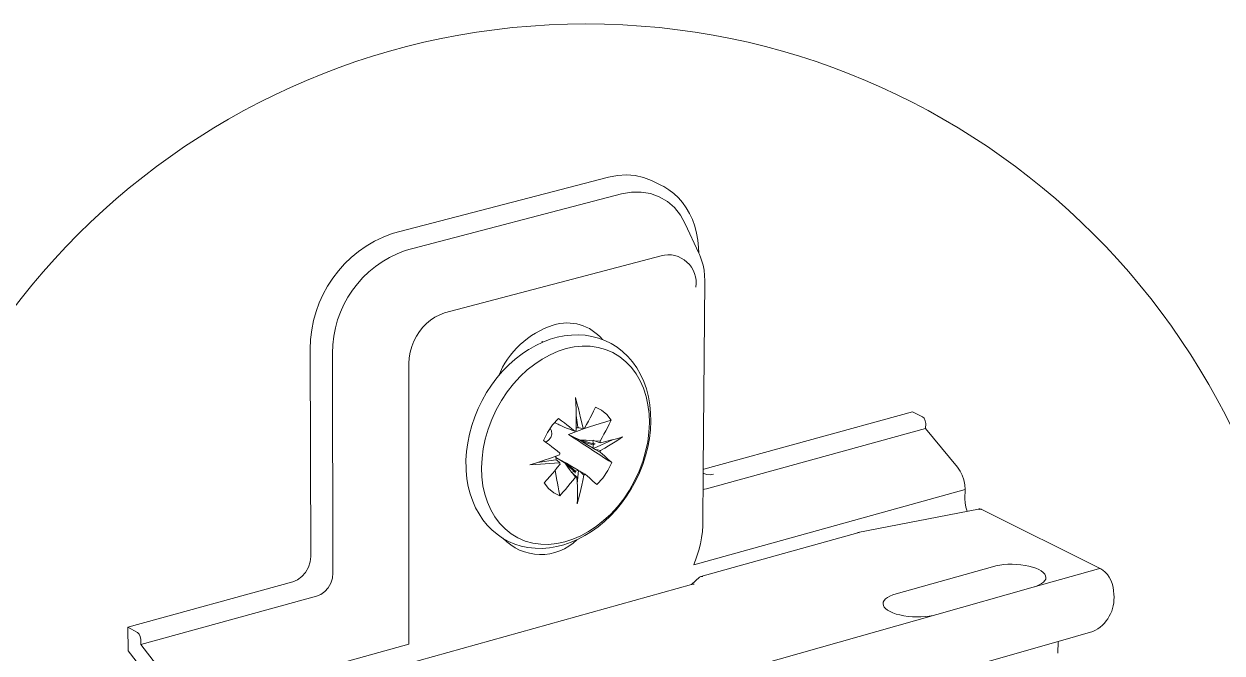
# Model space of a CAD drawing. Header units: metres. Extents: x -11.5 to 7.4, y -3.8 to 5.9.
# Drawn here: x 5.3452 to 5.4697, y -2.2693 to -2.2039 of the extents above; entities that cross this region are included whole.
import ezdxf

# ---------------------------------------------------------------- set-up
doc = ezdxf.new("R2010")
doc.units = ezdxf.units.M
doc.header["$MEASUREMENT"] = 0
doc.layers.add('PDF22_Geometry_Num_Penna__7_Num_Penna__7', color=7, linetype='Continuous', lineweight=18)

msp = doc.modelspace()

# ---------------------------------------------------------------- linework, layer by layer
at = {"layer": 'PDF22_Geometry_Num_Penna__7_Num_Penna__7', "color": 7, "linetype": 'Continuous', "lineweight": 18, "flags": 128}
for points in [[(5.344957379633012, -2.324634310949447, 0.2304081888433928), (5.403590297867732, -2.353101257988542, 2.414170306995908), (5.328985267737311, -2.278497096527901, 0.007389762515852656), (5.329022424944418, -2.280872460982821)], [(5.373112531783512, -2.261897690406365), (5.373606391299727, -2.261692529861072), (5.374062167121904, -2.261348548108485), (5.374454060618602, -2.260901371830122), (5.374751359133338, -2.260379256669945), (5.374938092084742, -2.259810458271917), (5.374993374866406, -2.259242888380149), (5.374937969234113, -2.237691817327442, -0.3195067604526012), (5.383444146573092, -2.225681940137118), (5.405917211573357, -2.219821965280546)], [(5.375590551759025, -2.263379023253756), (5.3760463275812, -2.263193518808611), (5.376464019709342, -2.262886392243801), (5.37680922996819, -2.262495727253363), (5.377070901801408, -2.262026437862334), (5.377239207158924, -2.261505551208416), (5.37729448994059, -2.260965008454351), (5.377239575710801, -2.238130394061991, -0.3194977610764579), (5.384804717255198, -2.227452217656681), (5.407287610305536, -2.221565215662406)], [(5.385186168448692, -2.239192683424355), (5.385224252142727, -2.238604228926179), (5.385327446668503, -2.237999803846633), (5.385483466963427, -2.237431005448606), (5.385719340165203, -2.236864664063096), (5.385978554985902, -2.236358519484289), (5.386285681550708, -2.235874488018149), (5.386630891809556, -2.235428540246045), (5.38701172874992, -2.235037875255607), (5.387441705940654, -2.234673008896613), (5.38788765371276, -2.234375710381877), (5.388391341279046, -2.234116495561178), (5.388904856895408, -2.233938362153588), (5.411395120983304, -2.227982563808796, -0.5383074089501019), (5.415010614904249, -2.231244247927077)], [(5.405300501431221, -2.236697095809336, 0.3056984583404022), (5.400187458380266, -2.235194632654296, 0.2206795742502888), (5.394485837980506, -2.240507062271115)], [(5.404715118198691, -2.251770253357073), (5.405329371328309, -2.25109826043327), (5.405852714994746, -2.250325529996208), (5.406263036085331, -2.249486460221148, -0.004651419292220233), (5.401790167646066, -2.246580305814291), (5.402413880273883, -2.24689799753293), (5.40232051379818, -2.246858685332634)], [(5.452612980188297, -2.269285312796301), (5.45264123583226, -2.268093661724839), (5.456256729753203, -2.267059259454559, 0.3218823473496339), (5.458435854155841, -2.263174845513471), (5.458416198055692, -2.262809979154476), (5.458360915274024, -2.262429142214112), (5.458257720748252, -2.262074103905193), (5.45812872759103, -2.261730122152605), (5.457970250283589, -2.261411939031462), (5.457776146294627, -2.261125697073059), (5.45755010114293, -2.260871396277397), (5.457300714372304, -2.260657636188289), (5.457084497270676, -2.260538471081143), (5.444730269775887, -2.25437861784669), (5.44472289873833, -2.254368789796616), (5.444704471144444, -2.254368789796616), (5.444694643094367, -2.254358961746543), (5.444674986994222, -2.254350362202728), (5.444655330894074, -2.254350362202728), (5.444636903300188, -2.254342991165172), (5.444619704212556, -2.254333163115099), (5.444601276618666, -2.254333163115099), (5.44458162051852, -2.254333163115099), (5.444571792468446, -2.254323335065025), (5.444554593380817, -2.254323335065025), (5.444536165786927, -2.254323335065025), (5.44451650968678, -2.254323335065025), (5.44451650968678, -2.254311050002432), (5.444498082092892, -2.254311050002432), (5.444478425992742, -2.254311050002432), (5.444461226905116, -2.254311050002432), (5.444442799311224, -2.254311050002432), (5.444423143211079, -2.254323335065025), (5.444403487110931, -2.254323335065025), (5.444387516529559, -2.254323335065025), (5.444367860429411, -2.254323335065025)]]:
    msp.add_lwpolyline(points, format="xyb", dxfattribs=at)
for points in [[(5.410389711460743, -2.220177126440091), (5.40956906927957, -2.219849115268875), (5.408702972366807, -2.219653782773656), (5.407798791760007, -2.219580072398101), (5.406857755965429, -2.219635355179767), (5.405916720170852, -2.219822088131172)], [(5.411423868029768, -2.220678602695113), (5.410389465759492, -2.220177372141344)], [(5.411423990880397, -2.220679094097617), (5.411666006613469, -2.220800716217282), (5.412206549367532, -2.221125041869721), (5.412717607971377, -2.221518163872677), (5.413191811387444, -2.221965340151041), (5.413621788578174, -2.222459199667255), (5.414012453568615, -2.223008341965135), (5.414358892333722, -2.223605396007125), (5.414646362798381, -2.224236848224374), (5.414888378531451, -2.224908841148178), (5.415076339989115, -2.225626288803574), (5.415215161196411, -2.226371992102933), (5.415288871571963, -2.227142265527476), (5.415308527672112, -2.227723348988096), (5.413909259042837, -2.224677881971441)], [(5.41390975044534, -2.224678373373945), (5.413408519891574, -2.223774192767144), (5.412784438711878, -2.22299040577375), (5.412047334956334, -2.222346668493908), (5.411208265181275, -2.221855265990213), (5.410305313080734, -2.221528483325255), (5.409336021642194, -2.221367549005294), (5.408321275472062, -2.221378605561628), (5.407286873201782, -2.221564110006773)], [(5.415373392802598, -2.227863644402901), (5.415308281970859, -2.227723594689348)], [(5.415373392802598, -2.227863521552275), (5.415496243428523, -2.228150992016937), (5.415605580485595, -2.228448290531673), (5.415754229742964, -2.228961806148035), (5.41585742426874, -2.229493749358286), (5.415912707050405, -2.23003552061861), (5.415932363150553, -2.230583434410231), (5.415783713893186, -2.250186708788914)], [(5.40872938525138, -2.251405632699332), (5.409139706341968, -2.250550592342901), (5.409484916600812, -2.249675895886323), (5.409782215115547, -2.248780314823337), (5.410005803254732, -2.247876134216536), (5.410174108612246, -2.246980553153552), (5.410277303138022, -2.246086200596825), (5.410325214882132, -2.245200447583913), (5.410305558781985, -2.244338036189927), (5.410222020356356, -2.243478081808459), (5.410073371098989, -2.242648840083473), (5.409866982047435, -2.241839254458634), (5.409597939176663, -2.241064067009054), (5.409262556967889, -2.240346619353658), (5.408878034508749, -2.239657427342225), (5.408424715699089, -2.239024746618717), (5.407930856182876, -2.238446120170615), (5.407397684466366, -2.237944889616845), (5.406819058018263, -2.237498941844742), (5.406194976838568, -2.237105819841785), (5.405542640014913, -2.236788865226901), (5.404892760203776, -2.236545620987572), (5.404210939229896, -2.236368716086241), (5.403503319624576, -2.23625815052291), (5.402795700019254, -2.236210238778799), (5.402068424313784, -2.236228666372688), (5.401332549064501, -2.236313433304576), (5.400597902321476, -2.236463311068203), (5.399870626616005, -2.236675842651051), (5.399115095266572, -2.236966998634491), (5.398370620473473, -2.237308523374559), (5.397644573274263, -2.237728672515219), (5.397615089124043, -2.237748328615367)], [(5.399078854331925, -2.236985180527128), (5.399050598687962, -2.236927440732943), (5.399030942587814, -2.236872157951277)], [(5.397615211974667, -2.237748082914115), (5.396945676063382, -2.238195259192478), (5.396245427495616, -2.238745629996618), (5.395575891584331, -2.239341455532349), (5.39493215430449, -2.239995020862264), (5.394335100262499, -2.240691583911253), (5.393776129914546, -2.241439744223129), (5.393265071310701, -2.242221074204006), (5.392799467438449, -2.243041716385178), (5.392389146347865, -2.24387832914772), (5.392024279988869, -2.244745654566743), (5.391726981474134, -2.245630179073395), (5.391484965741062, -2.246531902667677), (5.391297004283398, -2.247427483730663), (5.391177839176253, -2.248321836287388), (5.391122556394588, -2.249227245400448), (5.391129927432143, -2.2501117699071), (5.391139755482216, -2.250325529996208)], [(5.385195750797513, -2.26837486680758), (5.385185922747439, -2.239192929125607)], [(5.402581817079522, -2.246141729079743), (5.402581817079522, -2.245536075493938), (5.402581817079522, -2.244986933196058), (5.402571989029447, -2.24446604654214), (5.402553561435559, -2.243945159888222), (5.402526534297856, -2.243365304933862), (5.402488450603819, -2.242741223754168), (5.402656755961335, -2.243329678252344), (5.402795577168629, -2.243868992500149), (5.402924570325847, -2.244360395003846), (5.403037592901697, -2.244848111988763), (5.403157986515104, -2.245361627605126), (5.403280837141029, -2.245937797040709)], [(5.402572357581324, -2.244586563006171), (5.402740662938841, -2.24581506926541), (5.402701350738544, -2.245872809059595)], [(5.403280345738525, -2.245937551339457), (5.403354056114079, -2.245927723289383), (5.403428994995894, -2.245927723289383), (5.403652583135074, -2.245537058298944), (5.403849144136553, -2.24517342044621), (5.404023592025364, -2.244849094793771), (5.404201725432953, -2.244512484078739), (5.404388458384359, -2.244150074732263), (5.404585019385836, -2.243747124679233)], [(5.404585019385836, -2.243746878977981), (5.405218928615605, -2.244046634505235), (5.405759471369668, -2.244502410327413), (5.4061955910917, -2.245090864825589), (5.40600148710274, -2.245491357866101), (5.405813525645076, -2.245862366756392), (5.405636620743746, -2.246198977471423), (5.405458487336155, -2.246524531630121), (5.405264383347196, -2.246878341432782), (5.40505062325809, -2.247269006423221)], [(5.415783959594439, -2.250186954490166), (5.415802387188325, -2.250186954490166), (5.415819586275957, -2.250177126440092), (5.43751992083916, -2.244223785107818)], [(5.437520043689785, -2.244223539406566), (5.438554445960063, -2.244735826516669)], [(5.400736846379395, -2.244893689570981), (5.400122593249778, -2.245575510544859), (5.399589421533264, -2.246348240981921), (5.399179100442678, -2.247184853744463)], [(5.40032652528881, -2.245323052508585), (5.400801957211135, -2.245566296747914)], [(5.400866699490997, -2.245584478640551), (5.400801588659258, -2.245566051046662), (5.400688566083407, -2.245500940214923)], [(5.40068881178466, -2.245501308766801), (5.401389060352425, -2.245844062013128)], [(5.402430833660262, -2.246225267505371), (5.402133535145524, -2.245993079822374), (5.401864492274751, -2.245769491683193), (5.401602820441534, -2.245565559644159), (5.401341148608317, -2.245368998642681), (5.401063506193728, -2.245145410503499), (5.400736723528771, -2.244893566720355)], [(5.401389551754932, -2.245843816311877), (5.401677022219589, -2.245949467850171), (5.402023460984697, -2.246068632957317)], [(5.40274041723759, -2.24581506926541), (5.402860810850994, -2.245882637109669)], [(5.438554200258812, -2.244735212263539), (5.43872250561633, -2.244887547039685), (5.43885149877355, -2.245145533354125), (5.438889582467585, -2.245424404274972)], [(5.438890319571341, -2.245424895677476), (5.438880491521266, -2.245949467850171), (5.442206057965031, -2.249982653899254)], [(5.399870626616005, -2.245910892753631), (5.400009447823301, -2.246179935624405), (5.400029103923448, -2.246525145883251), (5.39992590939767, -2.246877727179653), (5.399712149308563, -2.247177482706907), (5.399432049881456, -2.247381414745941)], [(5.401993853983848, -2.246040131612103), (5.402106876559698, -2.246105242443843), (5.402431202212139, -2.246225636057249)], [(5.403121868431084, -2.247279817278302), (5.402320882350057, -2.246858439631383)], [(5.40302825625413, -2.247149104212319), (5.402414003124509, -2.246897260429175)], [(5.402582062780771, -2.246141237677239), (5.402507123898959, -2.246180549877534), (5.402430956510885, -2.246224776102867)], [(5.402582062780771, -2.245882145707165), (5.402647173612511, -2.245872317657091), (5.402702456394179, -2.245872317657091)], [(5.403280222887897, -2.245937305638205), (5.40286007374724, -2.245882022856539)], [(5.405077281843912, -2.247427115178784), (5.405525686628536, -2.247326377665527), (5.40590775207516, -2.247230554177306), (5.406270161421636, -2.247139644714122), (5.406625199730556, -2.24704627823842), (5.406997437127105, -2.246946769231422), (5.407388102117542, -2.246822690099239), (5.406997437127105, -2.247081904919939), (5.406625199730556, -2.247326377665527), (5.406270161421636, -2.247549965804708), (5.405917580125234, -2.247763725893816), (5.405535514678611, -2.247986085526738), (5.405087109893989, -2.248237929309882)], [(5.415765040598044, -2.252281434811543), (5.415922289399228, -2.252263007217654), (5.416100422806815, -2.252226152029877), (5.438880614371893, -2.245949713551423)], [(5.399179591845185, -2.247185099445714), (5.399499003472584, -2.247438171735118), (5.399786473937247, -2.24766053136804), (5.400048145770468, -2.247864463407074), (5.400307360591164, -2.248070852458626), (5.400578860474457, -2.248285841053993), (5.400876158989192, -2.248519257243248)], [(5.404314379456926, -2.247213723641555), (5.403949513097933, -2.247185467997592), (5.403616587901677, -2.247165811897444), (5.403028133403502, -2.247148612809815)], [(5.403028501955381, -2.247148981361692), (5.403662411185147, -2.247345542363171), (5.404352831702841, -2.24755684543976), (5.404528508097911, -2.24755684543976)], [(5.403121868431084, -2.247280062979554), (5.40370786591674, -2.247455739374625), (5.404352831702841, -2.247653528882362), (5.404352831702841, -2.2478181487211), (5.404333175602693, -2.247986454078616)], [(5.403122236982959, -2.247280062979554), (5.403671379280842, -2.247595789088178), (5.40433354415457, -2.247986454078616), (5.404369170836089, -2.248014709722579)], [(5.404352463150964, -2.24715598384737), (5.404314379456926, -2.247213723641555), (5.40434017808837, -2.24738202899907), (5.404352463150964, -2.247556476887882)], [(5.404527893844781, -2.24755684543976), (5.404352217449711, -2.24765389743424)], [(5.404352831702841, -2.247156229548622), (5.404473225316247, -2.247223797392881)], [(5.404482316262564, -2.248080557658074), (5.404369293686713, -2.248015446826335)], [(5.406344363199695, -2.24712256847712), (5.404370153641095, -2.248015692527586)], [(5.405050991809969, -2.247269006423221), (5.404472365361864, -2.247223551691628)], [(5.404472979614996, -2.247223551691628), (5.405077404694541, -2.247427483730663), (5.40506020560691, -2.247346402317553), (5.405051606063097, -2.247269006423221)], [(5.404481947710687, -2.2480806805087), (5.405060574158787, -2.248413605704954), (5.405077773246418, -2.24832269624177), (5.405086372790233, -2.248237929309882)], [(5.40508698704336, -2.24823829786176), (5.404482561963814, -2.248081049060577)], [(5.400856380038421, -2.249506607723799), (5.400317065790615, -2.24955329096165), (5.399815835236843, -2.249588917643168), (5.399347774352073, -2.249627001337205), (5.398862514379672, -2.249654028474908), (5.398333028181943, -2.24968351262513), (5.39775440173384, -2.249710539762833), (5.398333028181943, -2.249543462911576), (5.398853914835858, -2.24937638606032), (5.399340403314518, -2.249216680246619), (5.399806007186772, -2.24906925949551), (5.400297409690465, -2.248892354594179), (5.400847780494605, -2.248694565086442)], [(5.398536591669098, -2.249476386469822), (5.400446918902215, -2.249188916005159)], [(5.400446550350338, -2.249188547453282), (5.400569400976263, -2.249253658285022)], [(5.400446796051588, -2.249188424602656), (5.400484879745624, -2.249142969871064), (5.400465223645476, -2.248994320613696), (5.400446796051588, -2.248835843306254)], [(5.400456132699158, -2.248974418812296), (5.400866453789744, -2.249188178901405), (5.401415596087627, -2.24953461766651)], [(5.400569400976263, -2.249252675480014), (5.400856871440922, -2.249506976275677), (5.400876527541069, -2.249589286195046), (5.400894955134959, -2.2496629965706)], [(5.400876036138568, -2.248519011541996), (5.400856380038421, -2.248602549967625), (5.400847780494605, -2.248694687937068)], [(5.400914365533854, -2.249216680246619), (5.401564245344993, -2.249560661999205)], [(5.401415841788875, -2.249534740517136), (5.401715597316132, -2.249964717707869), (5.401891273711202, -2.25020550493468), (5.402097662762754, -2.250474547805454)], [(5.402097048509626, -2.250474793506705), (5.402255525817068, -2.250458822925336), (5.402414003124509, -2.250417053712521), (5.401880831408, -2.249951449840269), (5.401416456042007, -2.249534986218388)], [(5.40156461389687, -2.249560416297953), (5.402116213207268, -2.249887198962912), (5.402775921068482, -2.250269264409535)], [(5.402460194959858, -2.250606120825819), (5.402488450603819, -2.25039358924297), (5.402003190631419, -2.249951326989644), (5.40156461389687, -2.249560661999205)], [(5.406262667533454, -2.24948609166927), (5.406056278481902, -2.249301815730384), (5.405862174492942, -2.249127367841572), (5.405684041085351, -2.248955376965278), (5.405497308133947, -2.248789528620281), (5.405293376094916, -2.248613852225209), (5.40505995990566, -2.248413605704954)], [(5.400875667586689, -2.252937334303351), (5.40024298686318, -2.252636350269837), (5.399692616059042, -2.252181802953919), (5.399254039324495, -2.251594576962002), (5.399561165889301, -2.251248138196897), (5.399842493822669, -2.250931183582013), (5.400102937149629, -2.250632656561018), (5.400346181388958, -2.250335358046282), (5.400605396209656, -2.250018403431398), (5.400895323686836, -2.249663365122478)], [(5.400391390419296, -2.25028990331469), (5.400466329301112, -2.250743222124349), (5.400559695776815, -2.251304649484822), (5.400623578102294, -2.251641260199853), (5.400688688934034, -2.252013497596403), (5.40077468437218, -2.252439789268359), (5.400876650391698, -2.252937334303351)], [(5.402181569740261, -2.250585113368785), (5.402068547164411, -2.250531059093379), (5.402096802808373, -2.250474547805454)], [(5.402656387409456, -2.250997645770638), (5.402180955487131, -2.250584867667533)], [(5.402181324039008, -2.250584990518159), (5.402508106703966, -2.251007596671338)], [(5.402459580706727, -2.250606612228322), (5.402414125975136, -2.2504174222644)], [(5.402776412470987, -2.250269632961412), (5.402637591263691, -2.250335972299411), (5.402488942006324, -2.250393712093596)], [(5.403363638462903, -2.250784254233408), (5.403261672443385, -2.251340767568843), (5.403158477917609, -2.251834627085058), (5.403056511898091, -2.252290402907236), (5.402944717828499, -2.252749864248191), (5.40281449616502, -2.253251094801961), (5.402673217945209, -2.253773209962138), (5.402692874045355, -2.253286721483478), (5.402701473589172, -2.252823574623746), (5.402701473589172, -2.252394825939271), (5.402692874045355, -2.251974676798611), (5.402685503007801, -2.25150907292636), (5.402656018857579, -2.250998014322516)], [(5.402685134455922, -2.251648631237409), (5.402814127613143, -2.250307102402319)], [(5.402934766927801, -2.250366070702763), (5.402814373314396, -2.250307102402319)], [(5.403513024824024, -2.25070071580778), (5.403736612963206, -2.250904647846814), (5.403943002014758, -2.251079095735625), (5.404137106003718, -2.251248629599401), (5.404314010905049, -2.251405878400583), (5.404501972362711, -2.251584011808173), (5.40471573245182, -2.251770744759577)], [(5.41578359104256, -2.250186708788914), (5.415738136310967, -2.2560552831893)], [(5.416846617508678, -2.25070071580778), (5.416491579199759, -2.250754770083186), (5.41614882595343, -2.250726514439224), (5.415829414326028, -2.250613491863374)], [(5.442981122563982, -2.252281311960917), (5.44295286692002, -2.251789909457221), (5.442849672394244, -2.251296049941007), (5.442691195086802, -2.250808332956089), (5.442467606947622, -2.250366070702763), (5.442205935114401, -2.24998277674988)], [(5.400876158989192, -2.252936597199596), (5.401183285554003, -2.252580330384416), (5.401463384981108, -2.252271975313347), (5.401706629220438, -2.251974676798611), (5.401958473003583, -2.251673692765097), (5.402226287368096, -2.251350595618917), (5.402507615301461, -2.251007842372589), (5.402582554183278, -2.250998014322516), (5.402656264558832, -2.250998014322516)], [(5.414785429706928, -2.260125201575534), (5.44298087686273, -2.252281189110291)], [(5.443185054603015, -2.254556137001151), (5.443062203977091, -2.254126159810417), (5.442988493601536, -2.253677755025794), (5.442961466463835, -2.253251463353839), (5.442981122563982, -2.25228094340904)], [(5.444367614728158, -2.254322843662521), (5.431845450427732, -2.256774942155964), (5.431835622377658, -2.256782313193519), (5.415512459711145, -2.261330243365222), (5.415447348879406, -2.261356041996667), (5.415392066097739, -2.261403953740777), (5.414543168272605, -2.262150885546394), (5.414610736116865, -2.262128772433728)], [(5.444478425992742, -2.25435933029842), (5.444423143211079, -2.254333531666977), (5.444367860429411, -2.254323703616903)], [(5.415738013460341, -2.256055774591804), (5.415699929766305, -2.256670027721424), (5.415606563290604, -2.257312536495006), (5.415476341627125, -2.257946445724774), (5.415308036269607, -2.25859878254843), (5.415085676636687, -2.259315001697566), (5.414785921109431, -2.260125815828665)], [(5.431974934987457, -2.25680246069617), (5.431912281168234, -2.256775433558467), (5.431845941830238, -2.256775433558467)], [(5.445822043288471, -2.260314760091335), (5.435823230844525, -2.263136638968808)], [(5.456835479051929, -2.260518569279743), (5.450052895994668, -2.262437496056675)], [(5.457084988673181, -2.260537979678639), (5.456964595059773, -2.260499895984602), (5.456835601902556, -2.260518323578491)], [(5.37311265463414, -2.261897444705114), (5.355997105430415, -2.266594024134186), (5.356993424006658, -2.267143166432066)], [(5.415728431111519, -2.261339211460915), (5.415625236585742, -2.261319555360767), (5.415512214009892, -2.2613306119171)], [(5.384766265009285, -2.270469101427705), (5.414542799720726, -2.262150885546394)], [(5.414833464301665, -2.262140197541939), (5.414720441725814, -2.26212176994805), (5.414609876162482, -2.262129140985606)], [(5.450052281741538, -2.262437127504798), (5.440044869753775, -2.265279890988678)], [(5.375590306057772, -2.263379883208137), (5.357338388564251, -2.268400788289649), (5.35732856051418, -2.26786761657314)], [(5.440044255500645, -2.265279645287425), (5.350068457073952, -2.290790806266791)], [(5.355996736878538, -2.266594269835437), (5.356016392978685, -2.269043911316361), (5.360039750977693, -2.274262605905609)], [(5.356992932604154, -2.267143412133317), (5.357161237961671, -2.267311717490833), (5.357280403068817, -2.267573389324051), (5.357328314812927, -2.267868230826269)], [(5.436747436103351, -2.272638152079018), (5.45264185008539, -2.268093907426091)], [(5.360599212728152, -2.272621321543266), (5.35733875711613, -2.26840017403652)], [(5.385195996498764, -2.268375112508831), (5.36138140266341, -2.274997989752391), (5.36134577598189, -2.274493073679843), (5.361242581456116, -2.273982015076), (5.361074276098599, -2.273478327509711), (5.360858058996973, -2.27301272363746), (5.360598844176275, -2.272620830140762)]]:
    msp.add_lwpolyline(points, dxfattribs=at)
msp.add_lwpolyline([(5.403512901973398, -2.250701207210284), (5.402934275525295, -2.250365825001511), (5.403364252716031, -2.250784745635912), (5.403439191597842, -2.250742976423098)], close=True, dxfattribs=at)
at = {"layer": 'PDF22_Geometry_Num_Penna__7_Num_Penna__7', "color": 7, "linetype": 'Continuous', "lineweight": 18}
for centre, radius, start, end in [((5.417343781462145, -2.285337266109122), 0.04176188411471493, 105.4826485268078, 111.8659078181334), ((5.398890997850872, -2.253637986991201), 0.00540825899302444, 223.3624379581028, 314.1325280910331)]:
    msp.add_arc(centre, radius, start, end, dxfattribs=at)
msp.add_ellipse((5.401460345383525, -2.247693539327561), major_axis=(0.004935221751614094, 0.009630515088383973), ratio=0.7462848521584571, dxfattribs=at)
for centre, major_axis, ratio, start_param, end_param in [((5.400689046967264, -2.247385137812495), (0.005268156688236658, 0.01023739663197842), 0.7807405980727887, 2.222647990052161, 4.721390894194964), ((5.447991706462803, -2.261360628334545), (-0.003392486723567067, 8.524515786056948e-05), 0.3828752041021149, 2.232883268037451, 5.41578397580791), ((5.437890307755088, -2.264219936674179), (-0.003432066425079761, 7.137268207291256e-05), 0.3821381712580403, 5.366735193532224, 8.540384579061612)]:
    msp.add_ellipse(centre, major_axis=major_axis, ratio=ratio, start_param=start_param, end_param=end_param, dxfattribs=at)

doc.saveas('drawing.dxf')
